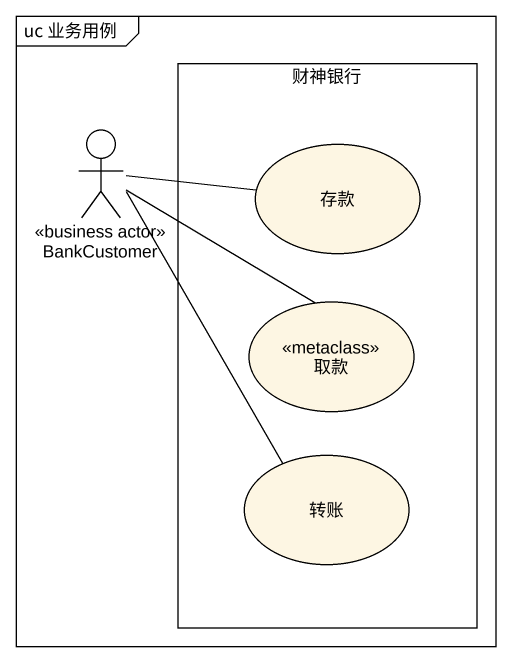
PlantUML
@startuml
mainframe uc 业务用例
rectangle 财神银行 {
  usecase 存款
  usecase 取款 <<metaclass>>
  usecase 转账
}
actor BankCustomer <<business actor>>
BankCustomer -right- 存款
BankCustomer -- 取款
BankCustomer -- 转账
@enduml
